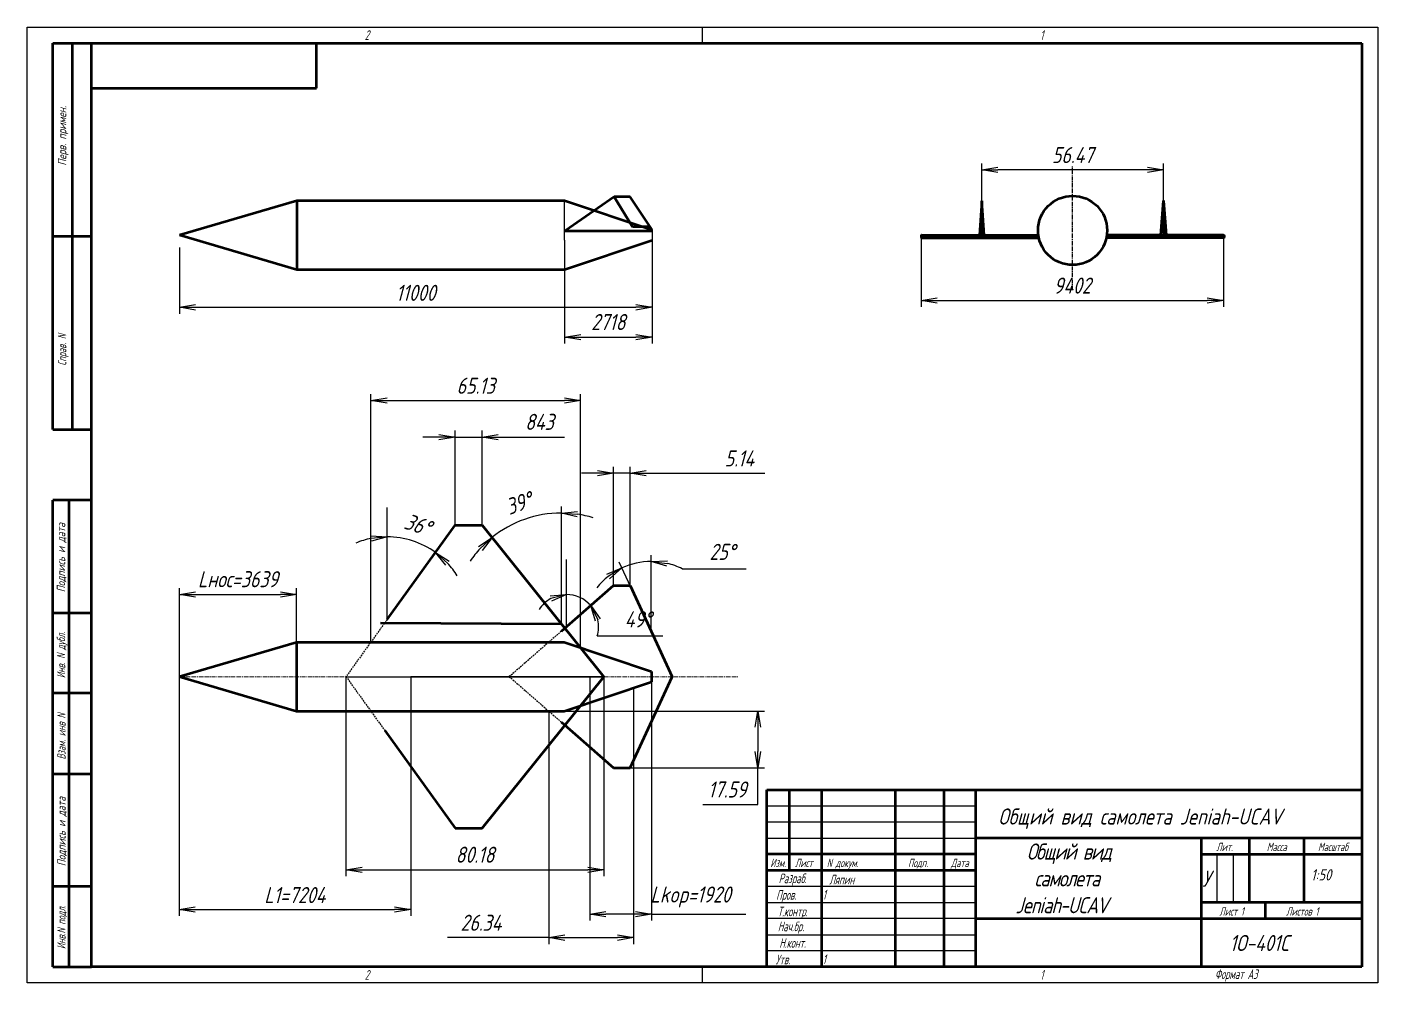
# Model space of a CAD drawing. Header units: millimetres. Extents: x -985956116104 to 1932156, y -552630487266 to 633586.
# Drawn here: x 6638.6 to 7058.6, y 37077.1 to 37374.1 of the extents above; entities that cross this region are included whole.
import ezdxf
from ezdxf.enums import TextEntityAlignment as Align

# ---------------------------------------------------------------- set-up
doc = ezdxf.new("R2010")
doc.units = ezdxf.units.MM
doc.linetypes.add('CENTER', pattern=[2, 1.25, -0.25, 0.25, -0.25])
doc.linetypes.add('DASHED', pattern=[0.75, 0.5, -0.25])
for name, color, linetype, lineweight in [('_axes (Оси)', 6, 'CENTER', 30), ('_basic (Основной)', 4, 'Continuous', 60), ('_contour (Тонкий)', 7, 'Continuous', 30), ('_invisible (Невидимый)', 1, 'DASHED', 30), ('_remote (Тонкий)', 9, 'Continuous', 30), ('_text (Надписи)', 2, 'Continuous', 30), ('_ОСИ', 6, 'CENTER', 20)]:
    doc.layers.add(name, color=color, linetype=linetype, lineweight=lineweight)
doc.styles.add('ESKD', font='eskd.shx', dxfattribs={"oblique": 15, "height": 5})
doc.dimstyles.new('ESKD', dxfattribs={"dimtxt": 5, "dimasz": 5, "dimexe": 2, "dimexo": 0, "dimgap": 2, "dimtad": 1, "dimtoh": 1, "dimzin": 12, "dimdsep": 46, "dimtxsty": 'ESKD', "dimblk1": 'OPEN', "dimblk2": 'OPEN', "dimsah": 1, "dimcen": 5, "dimclrd": 256, "dimclre": 256, "dimclrt": 2, "dimadec": 0, "dimazin": 0, "dimtfac": 1, "dimtmove": 0, "dimatfit": 3, "dimldrblk": 'OPEN', "dimfxl": 1, "dimtolj": 1, "dimtzin": 12, "dimlwd": -1, "dimlwe": -1, "dimarcsym": 0})

# ---------------------------------------------------------------- blocks, each defined once
blk = doc.blocks.new('_OPEN')
at = {"color": 0, "linetype": 'ByBlock'}
for p, q in [((-1, 0.167), (0, 0)), ((0, 0), (-1, -0.167)), ((0, 0), (-1, 0))]:
    blk.add_line(p, q, dxfattribs=at)
blk = doc.blocks.new('*D273')
at = {"layer": '_contour (Тонкий)', "transparency": 16777216}
for p, q in [((6685.96, 37305.58), (6685.96, 37284.99)), ((6832.9, 37307.82), (6832.9, 37284.99)), ((6690.96, 37286.99), (6827.9, 37286.99))]:
    blk.add_line(p, q, dxfattribs=at)
at = {"layer": 'Defpoints', "color": 0, "transparency": 16777216}
for p in [(6685.96, 37305.58), (6832.9, 37307.82), (6832.9, 37286.99)]:
    blk.add_point(p, dxfattribs=at)
at = {"layer": '_contour (Тонкий)', "transparency": 16777216, "xscale": 5, "yscale": 5, "zscale": 5, "rotation": 180}
blk.add_blockref('_OPEN', (6685.96, 37286.99), dxfattribs=at)
at = {"layer": '_contour (Тонкий)', "transparency": 16777216, "xscale": 5, "yscale": 5, "zscale": 5}
blk.add_blockref('_OPEN', (6832.9, 37286.99), dxfattribs=at)
at = {"layer": '_contour (Тонкий)', "color": 2, "transparency": 16777216, "insert": (6759.43, 37291.49), "char_height": 5, "attachment_point": 5, "style": 'ESKD'}
blk.add_mtext('\\A1;11000', dxfattribs=at)
blk = doc.blocks.new('*D274')
at = {"layer": '_contour (Тонкий)', "transparency": 16777216}
for p, q in [((6916.52, 37309.01), (6916.52, 37287.14)), ((7010.53, 37308.54), (7010.53, 37287.14)), ((6921.52, 37289.14), (7005.53, 37289.14))]:
    blk.add_line(p, q, dxfattribs=at)
at = {"layer": 'Defpoints', "color": 0, "transparency": 16777216}
for p in [(6916.52, 37309.01), (7010.53, 37308.54), (7010.53, 37289.14)]:
    blk.add_point(p, dxfattribs=at)
at = {"layer": '_contour (Тонкий)', "transparency": 16777216, "xscale": 5, "yscale": 5, "zscale": 5, "rotation": 180}
blk.add_blockref('_OPEN', (6916.52, 37289.14), dxfattribs=at)
at = {"layer": '_contour (Тонкий)', "transparency": 16777216, "xscale": 5, "yscale": 5, "zscale": 5}
blk.add_blockref('_OPEN', (7010.53, 37289.14), dxfattribs=at)
at = {"layer": '_contour (Тонкий)', "color": 2, "transparency": 16777216, "insert": (6963.52, 37293.74), "char_height": 5, "attachment_point": 5, "style": 'ESKD'}
blk.add_mtext('\\A1;9402', dxfattribs=at)
blk = doc.blocks.new('*D275')
at = {"layer": '_contour (Тонкий)', "transparency": 16777216}
for p, q in [((6832.89, 37311.06), (6832.89, 37275.74)), ((6805.72, 37307.85), (6805.72, 37275.74)), ((6810.72, 37277.74), (6827.89, 37277.74))]:
    blk.add_line(p, q, dxfattribs=at)
at = {"layer": 'Defpoints', "color": 0, "transparency": 16777216}
for p in [(6832.89, 37311.06), (6805.72, 37307.85), (6832.89, 37277.74)]:
    blk.add_point(p, dxfattribs=at)
at = {"layer": '_contour (Тонкий)', "transparency": 16777216, "xscale": 5, "yscale": 5, "zscale": 5, "rotation": 180}
blk.add_blockref('_OPEN', (6805.72, 37277.74), dxfattribs=at)
at = {"layer": '_contour (Тонкий)', "transparency": 16777216, "xscale": 5, "yscale": 5, "zscale": 5}
blk.add_blockref('_OPEN', (6832.89, 37277.74), dxfattribs=at)
at = {"layer": '_contour (Тонкий)', "color": 2, "transparency": 16777216, "insert": (6819.3, 37282.42), "char_height": 5, "attachment_point": 5, "style": 'ESKD'}
blk.add_mtext('\\A1;2718', dxfattribs=at)
blk = doc.blocks.new('*D276')
at = {"layer": '_contour (Тонкий)', "transparency": 16777216}
for p, q in [((6750.55, 37191.28), (6750.55, 37217.67)), ((6758.98, 37201.69), (6766.74, 37212.45))]:
    blk.add_line(p, q, dxfattribs=at)
for start, end in [(101.1721, 112.3442), (54.2141, 90), (31.8699, 43.042)]:
    blk.add_arc((6750.55, 37189.99), 25.68, start, end, dxfattribs=at)
at = {"layer": '_contour (Тонкий)', "transparency": 16777216, "xscale": 5, "yscale": 5, "zscale": 5}
for p, rotation in [((6750.55, 37215.67), 5.586049791328008), ((6765.57, 37210.83), 138.62800264393)]:
    blk.add_blockref('_OPEN', p, dxfattribs=dict(at, rotation=rotation))
at = {"layer": '_contour (Тонкий)', "color": 2, "transparency": 16777216, "insert": (6760.07, 37219.47), "char_height": 5, "attachment_point": 5, "rotation": 342.107, "style": 'ESKD'}
blk.add_mtext('\\A1;36%%d', dxfattribs=at)
blk = doc.blocks.new('*D277')
at = {"layer": '_contour (Тонкий)', "transparency": 16777216}
for p, q in [((6804.7, 37190.4), (6804.7, 37225.07)), ((6803.63, 37190.02), (6781.9, 37217.03))]:
    blk.add_line(p, q, dxfattribs=at)
for start, end in [(90, 128.8178), (73.3228, 81.6614), (137.1564, 145.495)]:
    blk.add_arc((6804.7, 37188.68), 34.39, start, end, dxfattribs=at)
at = {"layer": '_contour (Тонкий)', "transparency": 16777216, "xscale": 5, "yscale": 5, "zscale": 5}
for p, rotation in [((6804.7, 37223.07), 175.8306999131083), ((6783.15, 37215.47), 42.98712935867143)]:
    blk.add_blockref('_OPEN', p, dxfattribs=dict(at, rotation=rotation))
at = {"layer": '_contour (Тонкий)', "color": 2, "transparency": 16777216, "insert": (6791.52, 37226.11), "char_height": 5, "attachment_point": 5, "rotation": 19.4089, "style": 'ESKD'}
blk.add_mtext('\\A1;39%%d', dxfattribs=at)
blk = doc.blocks.new('*D278')
at = {"layer": '_contour (Тонкий)', "transparency": 16777216}
for p, q in [((6806.29, 37188.26), (6806.29, 37199.77)), ((6813.79, 37194.31), (6815.33, 37195.66)), ((6815.87, 37184.88), (6836.24, 37184.88))]:
    blk.add_line(p, q, dxfattribs=at)
for start, end in [(118.9324, 147.8649), (41.1324, 90), (343.2675, 12.2)]:
    blk.add_arc((6806.29, 37187.76), 10.01, start, end, dxfattribs=at)
at = {"layer": '_contour (Тонкий)', "transparency": 16777216, "xscale": 5, "yscale": 5, "zscale": 5}
for p, rotation in [((6806.29, 37197.77), 14.4662155328164), ((6813.83, 37194.34), 116.6661963225916)]:
    blk.add_blockref('_OPEN', p, dxfattribs=dict(at, rotation=rotation))
at = {"layer": '_contour (Тонкий)', "color": 2, "transparency": 16777216, "insert": (6828.55, 37190.04), "char_height": 5, "attachment_point": 5, "style": 'ESKD'}
blk.add_mtext('\\A1;49%%d', dxfattribs=at)
blk = doc.blocks.new('*D279')
at = {"layer": '_contour (Тонкий)', "transparency": 16777216}
for p, q in [((6832.18, 37187.37), (6822.68, 37207.82)), ((6832.63, 37187.47), (6832.63, 37210.02)), ((6842.3, 37205.74), (6862.16, 37205.74))]:
    blk.add_line(p, q, dxfattribs=at)
for start, end in [(90, 114.9164), (63.4545, 76.7272), (128.1891, 141.4619)]:
    blk.add_arc((6832.63, 37186.39), 21.63, start, end, dxfattribs=at)
at = {"layer": '_contour (Тонкий)', "transparency": 16777216, "xscale": 5, "yscale": 5, "zscale": 5}
for p, rotation in [((6832.63, 37208.02), 173.3636175956976), ((6823.52, 37206.01), 31.55273301122318)]:
    blk.add_blockref('_OPEN', p, dxfattribs=dict(at, rotation=rotation))
at = {"layer": '_contour (Тонкий)', "color": 2, "transparency": 16777216, "insert": (6854.73, 37211.01), "char_height": 5, "attachment_point": 5, "style": 'ESKD'}
blk.add_mtext('\\A1;25%%d', dxfattribs=at)
blk = doc.blocks.new('*D280')
at = {"layer": '_contour (Тонкий)', "transparency": 16777216}
for p, q in [((6766.66, 37246.69), (6761.66, 37246.69)), ((6771.66, 37219.28), (6771.66, 37248.69)), ((6771.66, 37246.69), (6780.09, 37246.69)), ((6780.09, 37219.28), (6780.09, 37248.69)), ((6785.09, 37246.69), (6805.69, 37246.69))]:
    blk.add_line(p, q, dxfattribs=at)
at = {"layer": 'Defpoints', "color": 0, "transparency": 16777216}
for p in [(6780.09, 37246.69), (6771.66, 37219.28), (6780.09, 37219.28)]:
    blk.add_point(p, dxfattribs=at)
at = {"layer": '_contour (Тонкий)', "transparency": 16777216, "xscale": 5, "yscale": 5, "zscale": 5}
blk.add_blockref('_OPEN', (6771.66, 37246.69), dxfattribs=at)
at = {"layer": '_contour (Тонкий)', "transparency": 16777216, "xscale": 5, "yscale": 5, "zscale": 5, "rotation": 180}
blk.add_blockref('_OPEN', (6780.09, 37246.69), dxfattribs=at)
at = {"layer": '_contour (Тонкий)', "color": 2, "transparency": 16777216, "insert": (6797.89, 37251.4), "char_height": 5, "attachment_point": 5, "style": 'ESKD'}
blk.add_mtext('\\A1;843', dxfattribs=at)
blk = doc.blocks.new('*D281')
at = {"layer": '_contour (Тонкий)', "transparency": 16777216}
for p, q in [((6935.43, 37320.11), (6935.43, 37331.69)), ((6986.89, 37329.69), (6940.43, 37329.69)), ((6991.89, 37320.11), (6991.89, 37331.69))]:
    blk.add_line(p, q, dxfattribs=at)
at = {"layer": 'Defpoints', "color": 0, "transparency": 16777216}
for p in [(6935.43, 37329.69), (6935.43, 37320.11), (6991.89, 37320.11)]:
    blk.add_point(p, dxfattribs=at)
at = {"layer": '_contour (Тонкий)', "transparency": 16777216, "xscale": 5, "yscale": 5, "zscale": 5, "rotation": 180}
blk.add_blockref('_OPEN', (6935.43, 37329.69), dxfattribs=at)
at = {"layer": '_contour (Тонкий)', "transparency": 16777216, "xscale": 5, "yscale": 5, "zscale": 5}
blk.add_blockref('_OPEN', (6991.89, 37329.69), dxfattribs=at)
at = {"layer": '_contour (Тонкий)', "color": 2, "transparency": 16777216, "insert": (6963.66, 37334.29), "char_height": 5, "attachment_point": 5, "style": 'ESKD'}
blk.add_mtext('\\A1;56.47', dxfattribs=at)
blk = doc.blocks.new('*D369')
at = {"layer": '_contour (Тонкий)', "transparency": 16777216}
for p, q in [((6745.51, 37183), (6745.51, 37260)), ((6810.64, 37181.3), (6810.64, 37260)), ((6750.51, 37258), (6805.64, 37258))]:
    blk.add_line(p, q, dxfattribs=at)
at = {"layer": 'Defpoints', "color": 0, "transparency": 16777216}
for p in [(6810.64, 37258), (6745.51, 37183), (6810.64, 37181.3)]:
    blk.add_point(p, dxfattribs=at)
at = {"layer": '_contour (Тонкий)', "transparency": 16777216, "xscale": 5, "yscale": 5, "zscale": 5, "rotation": 180}
blk.add_blockref('_OPEN', (6745.51, 37258), dxfattribs=at)
at = {"layer": '_contour (Тонкий)', "transparency": 16777216, "xscale": 5, "yscale": 5, "zscale": 5}
blk.add_blockref('_OPEN', (6810.64, 37258), dxfattribs=at)
at = {"layer": '_contour (Тонкий)', "color": 2, "transparency": 16777216, "insert": (6778.08, 37262.63), "char_height": 5, "attachment_point": 5, "style": 'ESKD'}
blk.add_mtext('\\A1;65.13', dxfattribs=at)
blk = doc.blocks.new('*D370')
at = {"layer": '_contour (Тонкий)', "transparency": 16777216}
for p, q in [((6737.75, 37172.24), (6737.75, 37110.24)), ((6817.93, 37172.24), (6817.93, 37110.24)), ((6742.75, 37112.24), (6812.93, 37112.24))]:
    blk.add_line(p, q, dxfattribs=at)
at = {"layer": 'Defpoints', "color": 0, "transparency": 16777216}
for p in [(6737.75, 37172.24), (6817.93, 37172.24), (6817.93, 37112.24)]:
    blk.add_point(p, dxfattribs=at)
at = {"layer": '_contour (Тонкий)', "transparency": 16777216, "xscale": 5, "yscale": 5, "zscale": 5, "rotation": 180}
blk.add_blockref('_OPEN', (6737.75, 37112.24), dxfattribs=at)
at = {"layer": '_contour (Тонкий)', "transparency": 16777216, "xscale": 5, "yscale": 5, "zscale": 5}
blk.add_blockref('_OPEN', (6817.93, 37112.24), dxfattribs=at)
at = {"layer": '_contour (Тонкий)', "color": 2, "transparency": 16777216, "insert": (6777.84, 37116.92), "char_height": 5, "attachment_point": 5, "style": 'ESKD'}
blk.add_mtext('\\A1;80.18', dxfattribs=at)
blk = doc.blocks.new('*D371')
at = {"layer": '_contour (Тонкий)', "transparency": 16777216}
for p, q in [((6685.96, 37172.24), (6685.96, 37199.78)), ((6722.35, 37172.26), (6722.35, 37199.78)), ((6690.96, 37197.78), (6717.35, 37197.78))]:
    blk.add_line(p, q, dxfattribs=at)
at = {"layer": 'Defpoints', "color": 0, "transparency": 16777216}
for p in [(6722.35, 37197.78), (6685.96, 37172.24), (6722.35, 37172.26)]:
    blk.add_point(p, dxfattribs=at)
at = {"layer": '_contour (Тонкий)', "transparency": 16777216, "xscale": 5, "yscale": 5, "zscale": 5, "rotation": 180}
blk.add_blockref('_OPEN', (6685.96, 37197.78), dxfattribs=at)
at = {"layer": '_contour (Тонкий)', "transparency": 16777216, "xscale": 5, "yscale": 5, "zscale": 5}
blk.add_blockref('_OPEN', (6722.35, 37197.78), dxfattribs=at)
at = {"layer": '_contour (Тонкий)', "color": 2, "transparency": 16777216, "insert": (6704.16, 37202.52), "char_height": 5, "attachment_point": 5, "style": 'ESKD'}
blk.add_mtext('\\A1;Lнос=3639', dxfattribs=at)
blk = doc.blocks.new('*D372')
at = {"layer": '_contour (Тонкий)', "transparency": 16777216}
for p, q in [((6813.57, 37172.24), (6813.57, 37096.45)), ((6832.77, 37172.26), (6832.77, 37096.45)), ((6827.77, 37098.45), (6818.57, 37098.45)), ((6832.77, 37098.45), (6862.06, 37098.45))]:
    blk.add_line(p, q, dxfattribs=at)
at = {"layer": 'Defpoints', "color": 0, "transparency": 16777216}
for p in [(6813.57, 37172.24), (6832.77, 37172.26), (6813.57, 37098.45)]:
    blk.add_point(p, dxfattribs=at)
at = {"layer": '_contour (Тонкий)', "transparency": 16777216, "xscale": 5, "yscale": 5, "zscale": 5, "rotation": 180}
blk.add_blockref('_OPEN', (6813.57, 37098.45), dxfattribs=at)
at = {"layer": '_contour (Тонкий)', "transparency": 16777216, "xscale": 5, "yscale": 5, "zscale": 5}
blk.add_blockref('_OPEN', (6832.77, 37098.45), dxfattribs=at)
at = {"layer": '_contour (Тонкий)', "color": 2, "transparency": 16777216, "insert": (6844.89, 37103.8), "char_height": 5, "attachment_point": 5, "style": 'ESKD'}
blk.add_mtext('\\A1;Lkop=1920', dxfattribs=at)
blk = doc.blocks.new('*D427')
at = {"layer": '_contour (Тонкий)', "transparency": 16777216}
for p, q in [((6685.84, 37172.26), (6685.84, 37097.88)), ((6757.88, 37172.24), (6757.88, 37097.88)), ((6690.84, 37099.88), (6752.88, 37099.88))]:
    blk.add_line(p, q, dxfattribs=at)
at = {"layer": 'Defpoints', "color": 0, "transparency": 16777216}
for p in [(6685.84, 37172.26), (6757.88, 37172.24), (6757.88, 37099.88)]:
    blk.add_point(p, dxfattribs=at)
at = {"layer": '_contour (Тонкий)', "transparency": 16777216, "xscale": 5, "yscale": 5, "zscale": 5, "rotation": 180}
blk.add_blockref('_OPEN', (6685.84, 37099.88), dxfattribs=at)
at = {"layer": '_contour (Тонкий)', "transparency": 16777216, "xscale": 5, "yscale": 5, "zscale": 5}
blk.add_blockref('_OPEN', (6757.88, 37099.88), dxfattribs=at)
at = {"layer": '_contour (Тонкий)', "color": 2, "transparency": 16777216, "insert": (6721.86, 37104.38), "char_height": 5, "attachment_point": 5, "style": 'ESKD'}
blk.add_mtext('\\A1;L1=7204', dxfattribs=at)
blk = doc.blocks.new('*D429')
at = {"layer": '_contour (Тонкий)', "transparency": 16777216}
for p, q in [((6827.12, 37168.77), (6827.12, 37089.15)), ((6800.78, 37161.52), (6800.78, 37089.15)), ((6800.78, 37091.15), (6769.29, 37091.15)), ((6805.78, 37091.15), (6822.12, 37091.15))]:
    blk.add_line(p, q, dxfattribs=at)
at = {"layer": 'Defpoints', "color": 0, "transparency": 16777216}
for p in [(6827.12, 37168.77), (6800.78, 37161.52), (6827.12, 37091.15)]:
    blk.add_point(p, dxfattribs=at)
at = {"layer": '_contour (Тонкий)', "transparency": 16777216, "xscale": 5, "yscale": 5, "zscale": 5, "rotation": 180}
blk.add_blockref('_OPEN', (6800.78, 37091.15), dxfattribs=at)
at = {"layer": '_contour (Тонкий)', "transparency": 16777216, "xscale": 5, "yscale": 5, "zscale": 5}
blk.add_blockref('_OPEN', (6827.12, 37091.15), dxfattribs=at)
at = {"layer": '_contour (Тонкий)', "color": 2, "transparency": 16777216, "insert": (6779.71, 37095.78), "char_height": 5, "attachment_point": 5, "style": 'ESKD'}
blk.add_mtext('\\A1;26.34', dxfattribs=at)
blk = doc.blocks.new('*D430')
at = {"layer": '_contour (Тонкий)', "transparency": 16777216}
for p, q in [((6820.92, 37200.54), (6820.92, 37237.44)), ((6826.06, 37200.54), (6826.06, 37237.44)), ((6815.92, 37235.44), (6810.92, 37235.44)), ((6826.06, 37235.44), (6820.92, 37235.44)), ((6826.06, 37235.44), (6867.96, 37235.44)), ((6831.06, 37235.44), (6836.06, 37235.44))]:
    blk.add_line(p, q, dxfattribs=at)
at = {"layer": 'Defpoints', "color": 0, "transparency": 16777216}
for p in [(6820.92, 37235.44), (6820.92, 37200.54), (6826.06, 37200.54)]:
    blk.add_point(p, dxfattribs=at)
at = {"layer": '_contour (Тонкий)', "transparency": 16777216, "xscale": 5, "yscale": 5, "zscale": 5}
blk.add_blockref('_OPEN', (6820.92, 37235.44), dxfattribs=at)
at = {"layer": '_contour (Тонкий)', "transparency": 16777216, "xscale": 5, "yscale": 5, "zscale": 5, "rotation": 180}
blk.add_blockref('_OPEN', (6826.06, 37235.44), dxfattribs=at)
at = {"layer": '_contour (Тонкий)', "color": 2, "transparency": 16777216, "insert": (6860.04, 37240.04), "char_height": 5, "attachment_point": 5, "style": 'ESKD'}
blk.add_mtext('\\A1;5.14', dxfattribs=at)
blk = doc.blocks.new('*D431')
at = {"layer": '_contour (Тонкий)', "transparency": 16777216}
for p, q in [((6800.78, 37161.52), (6867.83, 37161.52)), ((6865.83, 37156.52), (6865.83, 37148.94)), ((6826.06, 37143.94), (6867.83, 37143.94)), ((6865.83, 37132.47), (6865.83, 37143.94)), ((6848.72, 37132.47), (6865.83, 37132.47))]:
    blk.add_line(p, q, dxfattribs=at)
at = {"layer": 'Defpoints', "color": 0, "transparency": 16777216}
for p in [(6800.78, 37161.52), (6826.06, 37143.94), (6865.83, 37143.94)]:
    blk.add_point(p, dxfattribs=at)
at = {"layer": '_contour (Тонкий)', "transparency": 16777216, "xscale": 5, "yscale": 5, "zscale": 5}
for p, rotation in [((6865.83, 37161.52), 90), ((6865.83, 37143.94), 270)]:
    blk.add_blockref('_OPEN', p, dxfattribs=dict(at, rotation=rotation))
at = {"layer": '_contour (Тонкий)', "color": 2, "transparency": 16777216, "insert": (6856.28, 37137.18), "char_height": 5, "attachment_point": 5, "style": 'ESKD'}
blk.add_mtext('\\A1;17.59', dxfattribs=at)

msp = doc.modelspace()

# ---------------------------------------------------------------- linework, layer by layer
at = {"layer": '_axes (Оси)', "transparency": 33554687}
msp.add_line((6963.659, 37292.425), (6963.659, 37330.739), dxfattribs=at)
at = {"layer": '_basic (Основной)', "transparency": 33554687}
for p, q in [((6646.587, 37369.073), (6658.587, 37369.073)), ((6646.587, 37249.073), (6646.587, 37369.073)), ((6652.587, 37369.073), (6652.587, 37249.073)), ((6658.587, 37082.073), (6658.587, 37369.073)), ((6658.587, 37369.073), (7053.587, 37369.073)), ((6728.587, 37355.073), (6728.587, 37369.073)), ((7053.587, 37369.073), (7053.587, 37082.073)), ((6658.587, 37355.073), (6728.587, 37355.073)), ((6821.174, 37321.289), (6805.873, 37310.727)), ((6826.149, 37321.289), (6821.174, 37321.289)), ((6826.796, 37311.97), (6821.174, 37321.289)), ((6832.892, 37311.062), (6826.149, 37321.289)), ((6685.964, 37309.471), (6722.481, 37320.209)), ((6722.481, 37320.209), (6805.718, 37320.209)), ((6722.481, 37320.209), (6722.481, 37298.733)), ((6805.718, 37320.209), (6832.892, 37311.062)), ((6646.587, 37309.073), (6658.587, 37309.073)), ((6685.964, 37309.471), (6722.481, 37298.733)), ((6805.873, 37310.727), (6832.892, 37310.727)), ((6832.296, 37311.97), (6826.796, 37311.97)), ((6916.748, 37309.458), (6953.016, 37309.458)), ((7010.57, 37309.458), (6974.303, 37309.458)), ((6805.718, 37298.733), (6832.892, 37307.88)), ((6916.787, 37308.538), (6953.18, 37308.538)), ((7010.531, 37308.538), (6974.138, 37308.538)), ((6722.481, 37298.733), (6805.718, 37298.733)), ((6646.587, 37249.073), (6658.587, 37249.073)), ((6658.587, 37227.073), (6646.587, 37227.073)), ((6646.587, 37082.073), (6646.587, 37227.073)), ((6651.587, 37227.073), (6651.587, 37082.073)), ((6750.548, 37189.992), (6771.66, 37219.279)), ((6771.66, 37219.279), (6780.088, 37219.279)), ((6780.088, 37219.279), (6817.934, 37172.237)), ((6804.719, 37186.386), (6820.92, 37200.535)), ((6820.92, 37200.535), (6826.059, 37200.535)), ((6826.059, 37200.535), (6839.205, 37172.237)), ((6646.587, 37192.073), (6658.587, 37192.073)), ((6748.48, 37188.945), (6804.704, 37188.681)), ((6685.838, 37172.262), (6722.355, 37183)), ((6722.355, 37183), (6805.592, 37183)), ((6722.355, 37183), (6722.355, 37161.524)), ((6805.592, 37183), (6832.766, 37173.853)), ((6685.838, 37172.262), (6722.355, 37161.524)), ((6780.088, 37125.195), (6817.934, 37172.237)), ((6805.592, 37161.524), (6832.766, 37170.671)), ((6826.059, 37143.939), (6839.205, 37172.237)), ((6832.766, 37173.853), (6832.766, 37170.671)), ((6658.587, 37167.073), (6646.587, 37167.073)), ((6722.355, 37161.524), (6805.592, 37161.524)), ((6804.719, 37158.088), (6820.92, 37143.939)), ((6749.789, 37155.536), (6771.66, 37125.195)), ((6646.587, 37142.073), (6658.587, 37142.073)), ((6820.92, 37143.939), (6826.059, 37143.939)), ((6933.587, 37082.073), (6933.587, 37137.073)), ((6771.66, 37125.195), (6780.088, 37125.195)), ((6658.587, 37107.073), (6646.587, 37107.073)), ((6646.587, 37082.073), (6658.587, 37082.073)), ((7053.587, 37082.073), (6658.587, 37082.073))]:
    msp.add_line(p, q, dxfattribs=at)
at = {"layer": '_basic (Основной)', "linetype": 'Continuous', "transparency": 33554687}
for p, q in [((6868.587, 37137.073), (7053.587, 37137.073)), ((6868.587, 37082.073), (6868.587, 37137.073)), ((6875.587, 37112.073), (6875.587, 37137.073)), ((6885.587, 37137.073), (6885.587, 37082.073)), ((6908.587, 37082.073), (6908.587, 37137.073)), ((6923.587, 37137.073), (6923.587, 37082.073)), ((7053.587, 37122.073), (6933.587, 37122.073)), ((7003.587, 37122.073), (7003.587, 37082.073)), ((7018.587, 37122.073), (7018.587, 37102.073)), ((7035.587, 37102.073), (7035.587, 37122.073)), ((6933.587, 37117.073), (6868.587, 37117.073)), ((7003.587, 37117.073), (7053.587, 37117.073)), ((6868.587, 37112.073), (6933.587, 37112.073)), ((7053.587, 37102.073), (7003.587, 37102.073)), ((7023.587, 37097.073), (7023.587, 37102.073)), ((6933.587, 37097.073), (7053.587, 37097.073))]:
    msp.add_line(p, q, dxfattribs=at)
at = {"layer": '_basic (Основной)', "transparency": 33554687}
for points in [[(6935.426, 37320.113), (6934.731, 37309.458)], [(6935.426, 37320.113), (6935.426, 37309.458), (6936.17, 37309.458), (6935.426, 37320.113)], [(6991.892, 37320.113), (6991.892, 37309.458), (6991.107, 37309.458), (6991.892, 37320.113), (6992.687, 37309.458)]]:
    msp.add_lwpolyline(points, dxfattribs=at)
msp.add_circle((6963.659, 37310.883), 10.738, dxfattribs=at)
for points, start_tangent, end_tangent in [([(6916.748, 37309.458), (6916.579, 37309.288), (6916.524, 37308.873), (6916.587, 37308.663), (6916.787, 37308.538)], (-0.0107082, -0.0087524), (0.0132183, -0.0055541)), ([(7010.577, 37309.46), (7010.746, 37309.29), (7010.8, 37308.874), (7010.738, 37308.665), (7010.537, 37308.54)], (0.0107082, -0.0087524), (-0.0132183, -0.0055541))]:
    msp.add_spline(points, degree=3, dxfattribs=dict(at, start_tangent=start_tangent, end_tangent=end_tangent))
at = {"layer": '_contour (Тонкий)', "transparency": 33554687}
for p, q in [((6638.587, 37077.073), (6638.587, 37374.073)), ((6638.587, 37374.073), (7058.587, 37374.073)), ((6848.587, 37369.073), (6848.587, 37374.073)), ((7058.587, 37374.073), (7058.587, 37077.073)), ((6805.718, 37307.847), (6805.718, 37320.209)), ((6832.892, 37307.819), (6832.892, 37307.819)), ((6750.548, 37189.992), (6750.548, 37224.772)), ((6804.704, 37188.681), (6804.704, 37225.083)), ((6806.289, 37187.758), (6806.289, 37208.624)), ((6832.632, 37186.386), (6832.632, 37206.964)), ((6737.75, 37172.237), (6817.934, 37172.237)), ((6777.842, 37172.237), (6757.88, 37172.237)), ((6817.934, 37172.237), (6777.842, 37172.237)), ((6848.587, 37077.073), (6848.587, 37082.073)), ((7058.587, 37077.073), (6638.587, 37077.073))]:
    msp.add_line(p, q, dxfattribs=at)
at = {"layer": '_invisible (Невидимый)', "transparency": 33554687}
for p, q in [((6758.328, 37320.209), (6722.481, 37320.209)), ((6750.548, 37189.992), (6737.75, 37172.237)), ((6758.202, 37183), (6722.355, 37183)), ((6804.719, 37186.386), (6788.518, 37172.237)), ((6737.75, 37172.237), (6749.789, 37155.536)), ((6788.518, 37172.237), (6804.719, 37158.088))]:
    msp.add_line(p, q, dxfattribs=at)
at = {"layer": '_remote (Тонкий)', "linetype": 'Continuous', "transparency": 33554687}
for p, q in [((6868.587, 37132.073), (6933.587, 37132.073)), ((6933.587, 37127.073), (6868.587, 37127.073)), ((6868.587, 37122.073), (6933.587, 37122.073)), ((6933.587, 37107.073), (6868.587, 37107.073)), ((6868.587, 37102.073), (6933.587, 37102.073)), ((6933.587, 37097.073), (6868.587, 37097.073)), ((6868.587, 37092.073), (6933.587, 37092.073)), ((6933.587, 37087.073), (6868.587, 37087.073))]:
    msp.add_line(p, q, dxfattribs=at)
at = {"layer": '_remote (Тонкий)', "transparency": 33554687}
for p, q in [((7008.587, 37102.073), (7008.587, 37117.073)), ((7013.587, 37117.073), (7013.587, 37102.073))]:
    msp.add_line(p, q, dxfattribs=at)
at = {"layer": '_ОСИ', "transparency": 33554687}
for p, q in [((6685.964, 37172.237), (6829.797, 37172.237)), ((6829.797, 37172.237), (6859.797, 37172.237))]:
    msp.add_line(p, q, dxfattribs=at)

# ---------------------------------------------------------------- texts
at = {"layer": '_basic (Основной)', "color": 30, "transparency": 33554687, "style": 'ESKD', "oblique": 15}
msp.add_text('Общий вид самолета Jeniah-UCAV', height=5, dxfattribs=at).set_placement((6940.562, 37126.286))
at = {"layer": '_contour (Тонкий)', "color": 2, "transparency": 33554687, "insert": (6933.587, 37120.397), "char_height": 5, "attachment_point": 1, "style": 'ESKD'}
msp.add_mtext_dynamic_manual_height_columns('\\pi15.82436;{\\T0.9;Общий вид\\P\\pi18.22485;самолета \\P\\pi12.27308;Jeniah-UCAV}', width=70.09073, gutter_width=12.5, heights=[25.222], dxfattribs=at)
at = {"layer": '_text (Надписи)', "transparency": 33554687, "style": 'ESKD', "oblique": 15, "width": 0.8}
for s, height, p in [('2', 3, (6743.587, 37370.073)), ('1', 3, (6953.587, 37370.073)), ('N докум.', 2.6, (6887.22, 37113.059)), ('Ляпин', 3, (6887.987, 37107.676)), ('1', 3, (6885.957, 37103.019)), ('1', 3, (6885.957, 37082.95)), ('2', 3, (6743.587, 37078.073)), ('1', 3, (6953.587, 37078.073)), ('Формат А3', 3, (7007.898, 37078.315))]:
    msp.add_text(s, height=height, dxfattribs=at).set_placement(p)
at = {"layer": '_text (Надписи)', "transparency": 33554687, "style": 'ESKD', "oblique": 15}
for s, p in [('Перв. примен.', (6650.791, 37340.268)), ('Подпись и дата', (6650.46, 37209.221)), ('Подпись и дата', (6650.593, 37124.111))]:
    msp.add_text(s, height=2.6, rotation=90, dxfattribs=at).set_placement(p, align=Align.CENTER)
at = {"layer": '_text (Надписи)', "transparency": 33554687, "style": 'ESKD', "oblique": 15, "width": 0.8}
for s, p in [('Справ. N', (6650.788, 37273.763)), ('Инв. N дубл.', (6650.454, 37178.968)), ('Взам. инв N', (6650.579, 37153.651)), ('Инв.N подл.', (6650.571, 37094.369))]:
    msp.add_text(s, height=2.6, rotation=90, dxfattribs=at).set_placement(p, align=Align.CENTER)
for s, height, p in [('Лит.', 2.6, (7010.876, 37118.03)), ('Масса', 2.6, (7027.099, 37118.03)), ('Масштаб', 2.6, (7044.598, 37118.03)), ('Изм.', 2.6, (6872.087, 37113.073)), ('Лист', 2.6, (6880.087, 37113.073)), ('Подп.', 2.6, (6915.587, 37113.073)), ('Дата', 2.6, (6928.587, 37113.073)), ('Разраб.', 3, (6876.587, 37108.073)), ('Пров.', 3, (6874.587, 37102.93)), ('Т.контр.', 3, (6876.587, 37097.787)), ('Лист 1', 2.6, (7013.073, 37098)), ('Листов 1', 2.6, (7035.048, 37098)), ('Hач.бр.', 3, (6876.087, 37093.145)), ('H.конт.', 3, (6876.587, 37088.002)), ('Утв.', 3, (6873.587, 37082.859))]:
    msp.add_text(s, height=height, dxfattribs=at).set_placement(p, align=Align.CENTER)
at = {"layer": '_text (Надписи)', "transparency": 33554687, "attachment_point": 1, "style": 'ESKD'}
for s, heights, insert, char_height in [('У', [0], (7004.014, 37111.958), 5), ('1:50', [3.5], (7037.743, 37112.416), 3.5)]:
    msp.add_mtext_dynamic_manual_height_columns(s, width=10.69599, gutter_width=25, heights=heights, dxfattribs=dict(at, insert=insert, char_height=char_height))
at = {"layer": '_text (Надписи)', "transparency": 33554687, "insert": (7003.587, 37091.99), "char_height": 5, "width": 50.53786, "attachment_point": 1, "line_spacing_factor": 0.857143, "style": 'ESKD'}
msp.add_mtext('\\pi8.87226;1О-401С', dxfattribs=at)

# ---------------------------------------------------------------- dimensions: what is measured, and where the dimension line sits
at = {"layer": '_contour (Тонкий)', "transparency": 33554687}
dim = msp.add_linear_dim(base=(6935.426, 37329.685), p1=(6991.892, 37320.113), p2=(6935.426, 37320.113), angle=180, dimstyle='ESKD', dxfattribs=at)
dim.commit()
dim.dimension.update_dxf_attribs({"geometry": '*D281', "text_midpoint": (6963.659, 37334.289)})
for base, p1, p2, text, picture, middle in [((6832.892, 37277.737), (6805.718, 37307.847), (6832.892, 37311.062), '2718', '*D275', (6819.305, 37282.418)), ((7010.531, 37289.14), (6916.516, 37309.007), (7010.531, 37308.538), '9402', '*D274', (6963.523, 37293.743)), ((6832.901, 37286.995), (6685.964, 37305.576), (6832.901, 37307.819), '11000', '*D273', (6759.432, 37291.495)), ((6780.088, 37246.69), (6771.66, 37219.279), (6780.088, 37219.279), '843', '*D280', (6797.887, 37251.397)), ((6722.355, 37197.783), (6685.964, 37172.237), (6722.355, 37172.262), 'Lнос=3639', '*D371', (6704.159, 37202.516)), ((6757.88, 37099.882), (6685.838, 37172.262), (6757.88, 37172.237), 'L1=7204', '*D427', (6721.859, 37104.382))]:
    dim = msp.add_linear_dim(base=base, p1=p1, p2=p2, text=text, dimstyle='ESKD', dxfattribs=at)
    dim.commit()
    dim.dimension.update_dxf_attribs({"geometry": picture, "text_midpoint": middle})
for base, p1, p2, picture, middle in [((6810.643, 37258), (6745.509, 37183), (6810.643, 37181.3), '*D369', (6778.076, 37262.63)), ((6817.934, 37112.237), (6737.75, 37172.237), (6817.934, 37172.237), '*D370', (6777.842, 37116.918))]:
    dim = msp.add_linear_dim(base=base, p1=p1, p2=p2, dimstyle='ESKD', dxfattribs=at)
    dim.commit()
    dim.dimension.update_dxf_attribs({"geometry": picture, "text_midpoint": middle})
for base, p1, p2, picture, middle in [((6820.92, 37235.439), (6826.059, 37200.535), (6820.92, 37200.535), '*D430', (6860.037, 37235.439)), ((6827.124, 37091.154), (6800.784, 37161.524), (6827.124, 37168.772), '*D429', (6779.706, 37091.154))]:
    dim = msp.add_linear_dim(base=base, p1=p1, p2=p2, dimstyle='ESKD', dxfattribs=at)
    dim.commit()
    dim.dimension.update_dxf_attribs({"geometry": picture, "text_midpoint": middle, "dimtype": 160})
for base, center, p1, p2, picture, middle in [((6797.005, 37222.194), (6804.704, 37188.681), (6803.627, 37190.021), (6804.704, 37190.401), '*D277', (6791.518, 37226.109)), ((6760.936, 37213.48), (6750.548, 37189.992), (6758.984, 37201.694), (6750.548, 37191.276), '*D276', (6760.066, 37219.472)), ((6826.448, 37207.116), (6832.632, 37186.386), (6832.176, 37187.367), (6832.632, 37187.468), '*D279', (6854.731, 37211.008)), ((6809.096, 37197.364), (6806.289, 37187.758), (6813.793, 37194.311), (6806.289, 37188.258), '*D278', (6828.555, 37190.043))]:
    dim = msp.add_angular_dim_3p(base=base, center=center, p1=p1, p2=p2, dimstyle='ESKD', dxfattribs=at)
    dim.commit()
    dim.dimension.update_dxf_attribs({"geometry": picture, "text_midpoint": middle})
dim = msp.add_linear_dim(base=(6813.573, 37098.446), p1=(6832.766, 37172.262), p2=(6813.573, 37172.237), text='Lkop=1920', dimstyle='ESKD', dxfattribs=at)
dim.commit()
dim.dimension.update_dxf_attribs({"geometry": '*D372', "text_midpoint": (6844.894, 37098.446), "dimtype": 160})
dim = msp.add_linear_dim(base=(6865.8265, 37143.939), p1=(6800.7844, 37161.5241), p2=(6826.0591, 37143.939), angle=90, dimstyle='ESKD', dxfattribs=at)
dim.commit()
dim.dimension.update_dxf_attribs({"geometry": '*D431', "text_midpoint": (6856.2753, 37132.4746), "dimtype": 160})

doc.saveas('drawing.dxf')
